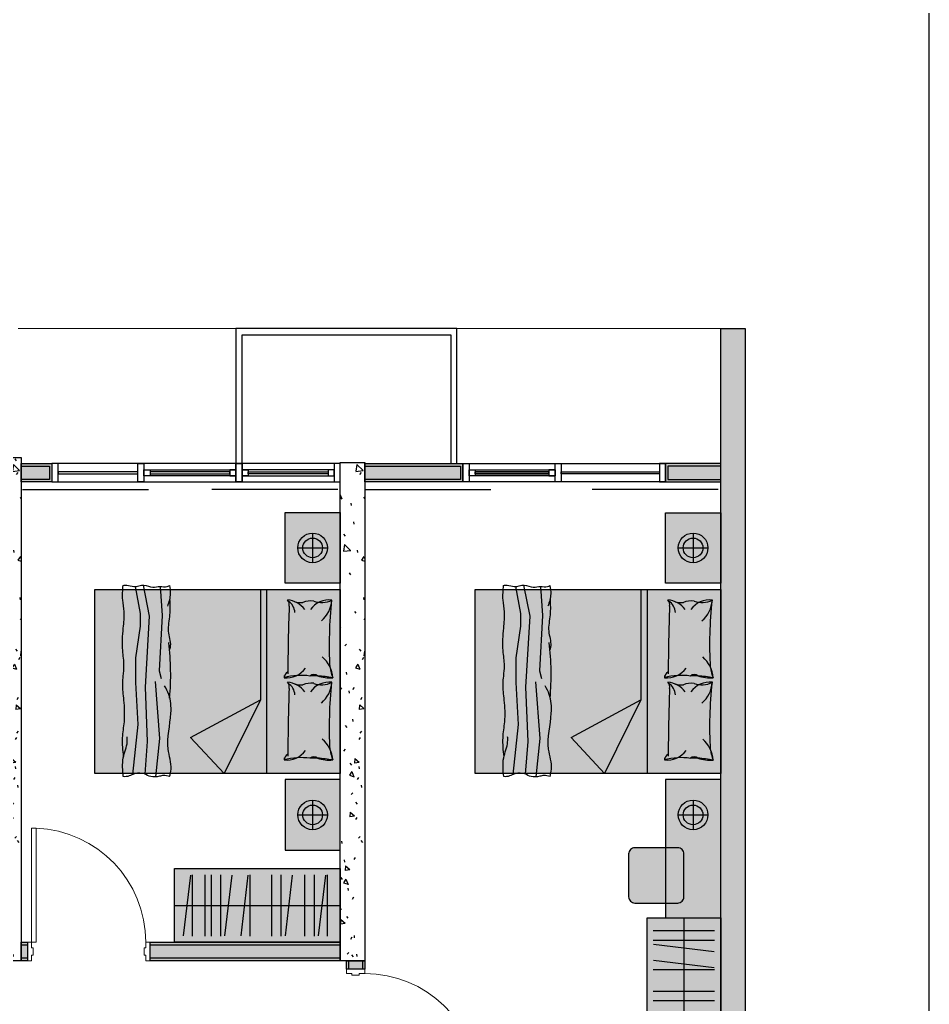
# Model space of a CAD drawing. Header units: millimetres. Extents: x 138979 to 257434, y 2210 to 57479.
# Drawn here: x 196729 to 204141, y 9512 to 17534 of the extents above; entities that cross this region are included whole.
import ezdxf

# ---------------------------------------------------------------- set-up
doc = ezdxf.new("R2010")
doc.units = ezdxf.units.MM
for name, color, linetype, lineweight in [('DOOR', 8, 'Continuous', 9), ('DOOR-CUT', 6, 'Continuous', 9), ('FLOOR', 6, 'Continuous', 9), ('WALL-RETCUT-1', 1, 'Continuous', 25)]:
    doc.layers.add(name, color=color, linetype=linetype, lineweight=lineweight)
for name, color, linetype in [('GAR-DOOR', 4, 'Continuous'), ('GAR-FFE', 1, 'Continuous'), ('GAR-WINDOW', 4, 'Continuous')]:
    doc.layers.add(name, color=color, linetype=linetype)
doc.linetypes.add('BATTING', pattern='A,0.00254,-2.54,[134,ltypeshp.shx,S=2.54,R=0,X=-2.54,Y=0],-5.08,[134,ltypeshp.shx,S=2.54,R=180,X=2.54,Y=0],-2.54', length=10.16254)

# ---------------------------------------------------------------- blocks, each defined once
blk = doc.blocks.new('A$Cc546654d')
at = {"layer": 'GAR-FFE', "extrusion": (0.022773, -0.026324, 0.999394)}
for p, q in [((0.2, 947.1, 5.6), (292.3, 1219.1, 6.1)), ((292.3, 1219.1, 6.1), (599.9, 649.8, -15.9)), ((599.9, 649.8, -15.9), (0.2, 947.1, 5.6)), ((1500, 649.8, -36.4), (599.9, 649.8, -15.9))]:
    blk.add_line(p, q, dxfattribs=at)
at = {"layer": 'GAR-FFE', "ltscale": 100000, "extrusion": (0.022773, -0.026324, 0.999394)}
blk.add_line((1500, 599.8, -37.7), (0, 599.8, -3.6), dxfattribs=at)
at = {"layer": 'GAR-FFE', "elevation": -3.6}
blk.add_lwpolyline([(1500, 0), (0, 0), (0, 2000), (1500, 2000)], close=True, dxfattribs=at)
at = {"layer": 'GAR-FFE', "extrusion": (0.022773, -0.026324, 0.999394)}
for points, elevation in [([(200, -65.1, -0.040806), (606.4, -435.8, -0.040806)], -25.2), ([(706.9, -503.4, -0.040806), (1113.4, -874.1, -0.040806)], -10)]:
    blk.add_lwpolyline(points, format="xyb", dxfattribs=dict(at, elevation=elevation))
for centre, radius, start, end in [((516, 132.1, -25.2), 194.1, 133.23035, 192.54922), ((-65.8, 481.9, -25.2), 494.9, 310.41323, 335.09602), ((343.3, 232.9, -25.2), 56.9, 350.57914, 45.64947), ((210.4, 100.2, -25.2), 244.6, 40.77866, 45.10742), ((-10668.5, -12462.6, -25.2), 16831.9, 47.06818, 48.94633), ((800.2, -43.5, -25.2), 122.1, 232.64595, 285.49233), ((707.1, -24.5, -25.2), 194.1, 265.69142, 314.8022), ((843.8, -101.9, -25.2), 60.2, 217.75009, 270.02126), ((1023, -306.2, -10), 194.1, 133.23035, 192.54922), ((441.2, 43.6, -10), 494.9, 310.41323, 335.09602), ((850.3, -205.4, -10), 56.9, 350.57914, 45.64947), ((717.4, -338.1, -10), 244.6, 40.77866, 45.10742), ((-10161.6, -12900.9, -10), 16831.9, 47.06818, 48.94633), ((1307.1, -481.8, -10), 122.1, 232.64595, 285.49233), ((1214.1, -462.8, -10), 194.1, 265.69142, 314.8022), ((1350.8, -540.2, -10), 60.2, 217.75009, 270.02126), ((893.6, -351.7, -25.2), 183.1, 122.89028, 143.89704), ((1400.6, -790, -10), 183.1, 122.89028, 143.89704), ((-1596.6, 1566, -25.2), 2358.6, 320.23268, 321.72978), ((210.7, 101.5, -25.2), 44.6, 276.94898, 4.64673), ((473.5, -294.4, -25.2), 194.1, 313.23035, 12.54922), ((585.9, -192.2, -25.2), 167.9, 311.58357, 342.10336), ((-1089.7, 1127.7, -10), 2358.6, 320.23268, 321.72978), ((717.6, -336.8, -10), 44.6, 276.94898, 4.64673), ((980.4, -732.7, -10), 194.1, 313.23035, 12.54922), ((1092.9, -630.5, -10), 167.9, 311.58357, 342.10336), ((372, -208.3, -25.2), 308, 120.42614, 143.81548), ((-925.5, 1226.6, -25.2), 1634.1, 309.93114, 314.31048), ((778.6, -474.4, -25.2), 176.5, 117.42206, 167.34668), ((879, -646.6, -10), 308, 120.42614, 143.81548), ((-418.5, 788.3, -10), 1634.1, 309.93114, 314.31048), ((1285.6, -912.7, -10), 176.5, 117.42206, 167.34668), ((270.2, 169.2, -25.2), 244.6, 233.13323, 278.70142), ((30.5, -305.8, -25.2), 294.4, 54.85336, 71.60247), ((779.1, -262.5, -25.2), 244.6, 179.53922, 225.10742), ((777.1, -269.1, -10), 244.6, 233.13323, 278.70142), ((537.5, -744.1, -10), 294.4, 54.85336, 71.60247), ((1286, -700.8, -10), 244.6, 179.53922, 225.10742)]:
    blk.add_arc(centre, radius, start, end, dxfattribs=at)
blk = doc.blocks.new('throwblanket1')
at = {"layer": 'GAR-FFE'}
for points in [[(161100.5, 30992.7), (161070.6, 30711.5), (161103.1, 30292.8)], [(161194.2, 29583.5), (161147.9, 29812.5), (161179.1, 30334.3), (161162.8, 30731.8), (161180.8, 30972.4)], [(161270.2, 30974.4), (161230.6, 30607.2), (161246.9, 30298.3), (161246.9, 30117.7), (161213, 29886), (161213, 29792.1), (161249.3, 29593.1)], [(161069.1, 29593.6), (161053.9, 29805.8), (161075.6, 30213.3), (161060.4, 30269.6)]]:
    blk.add_lwpolyline(points, dxfattribs=at)
blk.add_arc((162998.9, 30239.4), 2008, 175.018, 186.68133, dxfattribs=at)
blk.add_open_spline([(160998.5, 30990.6), (160994.2, 30972.7), (160978.1, 30905.8), (161034.3, 30750), (160981.6, 30568.5), (160990.2, 30404.9), (161023.2, 30343.6), (161035.6, 30323.3)], degree=3, knots=[0, 0, 0, 0, 54.790213, 204.340685, 469.628493, 608.302531, 678.940872, 678.940872, 678.940872, 678.940872], dxfattribs=at)
for points in [[(160998.5, 30990.6), (161044.6, 30982.2), (161073.6, 30987.9), (161137.7, 30990.6), (161184.3, 30971.1), (161251.7, 30968.2), (161276.4, 30976.9), (161317.7, 30990.6), (161339.5, 30990.6)], [(161339.5, 30990.6), (161339.5, 30853.6), (161310.2, 30734.2), (161310.2, 30697)], [(161337, 30842.4), (161344.4, 30706.4), (161331.6, 30587.6), (161334.9, 30428.6), (161343.7, 30305.9), (161339.5, 30252.5), (161334.1, 30176), (161343.7, 30064.1), (161339.5, 29899.1), (161333.3, 29778.4), (161343.7, 29693.1), (161340.5, 29585.6)], [(160998.5, 29687.1), (160998.5, 29801.7), (161008.4, 29922.8), (160993.9, 30029.4), (160998.5, 30055.9)], [(160999.1, 29586.6), (160993.8, 29646.8), (161014.5, 29738.9)], [(161340.5, 29585.6), (161314, 29584.2), (161262.3, 29593.6), (161188, 29583.5), (161122.1, 29597.6), (161068.8, 29593.6), (161017.9, 29594.2), (160999.1, 29586.6)]]:
    blk.add_spline(points, degree=3, dxfattribs=at)
blk = doc.blocks.new('Queen Bed')
at = {"layer": 'GAR-FFE', "true_color": 0xffffff}
h = blk.add_hatch(color=7, dxfattribs=at)
h.dxf.hatch_style = 1
h.paths.add_polyline_path([(63016.8, -43607.3), (65016.8, -43607.3), (65016.8, -45107.3), (63016.8, -45107.3)])
at = {"layer": 'GAR-FFE'}
blk.add_lwpolyline([(65016.8, -45107.3), (65016.8, -43607.3), (63016.8, -43607.3), (63016.8, -45107.3)], close=True, dxfattribs=at)
at = {"layer": 'GAR-FFE', "xscale": -1, "rotation": 90}
blk.add_blockref('A$Cc546654d', (65016.8, -43607.3, 3.6), dxfattribs=at)
at = {"layer": 'GAR-FFE', "xscale": -1.108729544521986, "yscale": 1.108729544521986, "zscale": 1.108729544521986}
blk.add_blockref('throwblanket1', (242130.3, -77942, 32.1), dxfattribs=at)
blk = doc.blocks.new('floor lamp')
at = {"layer": 'GAR-FFE'}
for p, q in [((103182, -185307), (103182, -185628)), ((103021, -185467), (103343, -185467))]:
    blk.add_line(p, q, dxfattribs=at)
for radius in [161, 107]:
    blk.add_circle((103182, -185467), radius, dxfattribs=at)
blk = doc.blocks.new('AM DSW-Single Leaf Timber Door - DSW _1000 X 2400_-2424461-L9 -  L33 _TYPICAL FLOOR LOW ZONE_ WIP')
at = {"layer": 'DOOR'}
blk.add_arc((465, 75.8), 930, 92.34015, 180.04945, dxfattribs=at)
at = {"layer": 'DOOR-CUT'}
for p, q in [((427, 1005), (427, 75)), ((465, 1005), (427, 1005)), ((465, 75), (465, 1005)), ((-465, 75), (-500, 75)), ((-500, 75), (-500, -75)), ((-465, 30), (-465, 75)), ((-453, 30), (-465, 30)), ((-453, -30), (-453, 30)), ((427, 75), (465, 75)), ((465, 30), (453, 30)), ((453, 30), (453, -30)), ((500, 75), (465, 75)), ((465, 75), (465, 30)), ((500, -75), (500, 75)), ((-500, -75), (-465, -75)), ((-465, -75), (-465, -30)), ((-465, -30), (-453, -30)), ((453, -30), (465, -30)), ((465, -30), (465, -75)), ((465, -75), (500, -75))]:
    blk.add_line(p, q, dxfattribs=at)
blk = doc.blocks.new('AM DSW-Single Leaf Timber Door - DSW _1000 X 2400_-2262930-L9 -  L33 _TYPICAL FLOOR LOW ZONE_ WIP')
at = {"layer": 'DOOR'}
blk.add_arc((465, -75.8), 930, 179.95055, 267.65985, dxfattribs=at)
at = {"layer": 'DOOR-CUT'}
for p, q in [((-500, 75), (-465, 75)), ((-500, -75), (-500, 75)), ((-465, 75), (-465, 30)), ((-465, 30), (-453, 30)), ((-453, 30), (-453, -30)), ((453, 30), (465, 30)), ((453, -30), (453, 30)), ((465, 75), (500, 75)), ((465, 30), (465, 75)), ((500, 75), (500, -75)), ((-465, -75), (-500, -75)), ((-453, -30), (-465, -30)), ((-465, -30), (-465, -75)), ((427, -75), (465, -75)), ((427, -1005), (427, -75)), ((465, -30), (453, -30)), ((465, -75), (465, -30)), ((465, -75), (465, -1005)), ((500, -75), (465, -75)), ((465, -1005), (427, -1005))]:
    blk.add_line(p, q, dxfattribs=at)
blk = doc.blocks.new('TYPE D2')
h = blk.add_hatch()
h.set_pattern_fill('FP_109', color=8, angle=230, style=0, pattern_type=2)
h.set_pattern_definition([(320, (246012.65, 14335.72), (-38.2536, -437.2423), [45.72, -502.92]), (265, (246012.65, 14335.7), (458.5367, 84.5828), [36.576, -402.336]), (10.451, (246009.46, 14299.3), (420.2802, -352.662), [38.856, -427.416]), (316.184, (246134.57, 14335.7), (-100.9033, -650.59), [68.58, -754.38]), (6.636, (246126.16, 14281.5), (593.8263, -569.766), [58.284, -641.124]), (261.184, (246134.6, 14335.7), (593.82, -569.7725), [54.864, -603.504]), (291, (246104.1, 14274.76), (-245.4366, -363.875), [45.72, -502.92]), (236, (246104.1, 14274.76), (442.0518, -148.3253), [36.576, -402.336]), (341.451, (246083.64, 14244.44), (196.6115, -512.201), [38.856, -427.416]), (307.5, (246012.65, 14335.72), (202.9318, -7.41278), [20.117, -377.342, 20.117, -792.175]), (307.5, (246012.65, 14335.72), (202.9318, -7.41278), [-417.576, -388.315, 20.117, -383.743]), (277.5, (246012.65, 14335.72), (240.43305, -160.36715), [20.117, -212.75, 20.117, -522.122]), (277.5, (246012.65, 14335.72), (240.43305, -160.36715), [-252.984, -368.198, 20.117, -133.807]), (237.5, (246012.65, 14471.66), (-13.7491, -325.41783), [20.117, -132.283, 20.117, -1086.307]), (237.5, (246012.65, 14471.66), (-13.7491, -325.41783), [-172.517, -455.371, 20.117, -610.819]), (227.5, (246012.65, 14532.62), (61.0244, -355.51), [20.117, -178.003, 20.117, -743.712]), (227.5, (246012.65, 14532.62), (61.0244, -355.51), [-218.237, -295.656, 20.117, -427.939])])
h.paths.add_polyline_path([(188841.2, -26415.8), (189041.2, -26415.8), (189041.2, -35890.8), (188841.2, -35890.8), (188841.2, -26525.8)])
h = blk.add_hatch()
h.set_pattern_fill('FP_109', color=8, angle=230, style=0, pattern_type=2)
h.set_pattern_definition([(320, (247863.7, 19238.22), (-38.2536, -437.2423), [45.72, -502.92]), (265, (247863.7, 19238.2), (458.5367, 84.5828), [36.576, -402.336]), (10.451, (247860.5, 19201.8), (420.2802, -352.662), [38.856, -427.416]), (316.184, (247985.6, 19238.2), (-100.9033, -650.59), [68.58, -754.38]), (6.636, (247977.2, 19184), (593.8263, -569.766), [58.284, -641.124]), (261.184, (247985.6, 19238.2), (593.82, -569.7725), [54.864, -603.504]), (291, (247955.15, 19177.26), (-245.4366, -363.875), [45.72, -502.92]), (236, (247955.15, 19177.26), (442.0518, -148.3253), [36.576, -402.336]), (341.451, (247934.7, 19146.94), (196.6115, -512.201), [38.856, -427.416]), (307.5, (247863.7, 19238.22), (202.9318, -7.41278), [20.117, -377.342, 20.117, -792.175]), (307.5, (247863.7, 19238.22), (202.9318, -7.41278), [-417.576, -388.315, 20.117, -383.743]), (277.5, (247863.7, 19238.22), (240.43305, -160.36715), [20.117, -212.75, 20.117, -522.122]), (277.5, (247863.7, 19238.22), (240.43305, -160.36715), [-252.984, -368.198, 20.117, -133.807]), (237.5, (247863.7, 19374.16), (-13.7491, -325.41783), [20.117, -132.283, 20.117, -1086.307]), (237.5, (247863.7, 19374.16), (-13.7491, -325.41783), [-172.517, -455.371, 20.117, -610.819]), (227.5, (247863.7, 19435.12), (61.0244, -355.51), [20.117, -178.003, 20.117, -743.712]), (227.5, (247863.7, 19435.12), (61.0244, -355.51), [-218.237, -295.656, 20.117, -427.939])])
h.paths.add_polyline_path([(183141.2, -27466.5), (182941.2, -27466.5), (182941.2, -31565.8), (183141.2, -31565.8)])
h = blk.add_hatch()
h.set_pattern_fill('FP_109', color=8, angle=230, style=0, pattern_type=2)
h.set_pattern_definition([(320, (250663.7, 19238.22), (-38.2536, -437.2423), [45.72, -502.92]), (265, (250663.7, 19238.2), (458.5367, 84.5828), [36.576, -402.336]), (10.451, (250660.5, 19201.8), (420.2802, -352.662), [38.856, -427.416]), (316.184, (250785.6, 19238.2), (-100.9033, -650.59), [68.58, -754.38]), (6.636, (250777.2, 19184), (593.8263, -569.766), [58.284, -641.124]), (261.184, (250785.6, 19238.2), (593.82, -569.7725), [54.864, -603.504]), (291, (250755.15, 19177.26), (-245.4366, -363.875), [45.72, -502.92]), (236, (250755.15, 19177.26), (442.0518, -148.3253), [36.576, -402.336]), (341.451, (250734.7, 19146.94), (196.6115, -512.201), [38.856, -427.416]), (307.5, (250663.7, 19238.22), (202.9318, -7.41278), [20.117, -377.342, 20.117, -792.175]), (307.5, (250663.7, 19238.22), (202.9318, -7.41278), [-417.576, -388.315, 20.117, -383.743]), (277.5, (250663.7, 19238.22), (240.43305, -160.36715), [20.117, -212.75, 20.117, -522.122]), (277.5, (250663.7, 19238.22), (240.43305, -160.36715), [-252.984, -368.198, 20.117, -133.807]), (237.5, (250663.7, 19374.16), (-13.7491, -325.41783), [20.117, -132.283, 20.117, -1086.307]), (237.5, (250663.7, 19374.16), (-13.7491, -325.41783), [-172.517, -455.371, 20.117, -610.819]), (227.5, (250663.7, 19435.12), (61.0244, -355.51), [20.117, -178.003, 20.117, -743.712]), (227.5, (250663.7, 19435.12), (61.0244, -355.51), [-218.237, -295.656, 20.117, -427.939])])
h.paths.add_polyline_path([(185941.2, -27508.3), (185741.2, -27508.3), (185741.2, -31565.8), (185941.2, -31565.8)])
h = blk.add_hatch(color=9)
h.dxf.hatch_style = 1
h.paths.add_polyline_path([(183141.2, -27535.8), (183371.2, -27535.8), (183371.2, -27645.8), (183141.2, -27645.8)], flags=17)
h.paths.add_polyline_path([(183141.2, -27515.8), (183391.2, -27515.8), (183391.2, -27665.8), (183141.2, -27665.8), (183141.2, -27645.8), (183371.2, -27645.8), (183371.2, -27535.8), (183141.2, -27535.8)])
h = blk.add_hatch(color=9)
h.dxf.hatch_style = 1
h.paths.add_polyline_path([(185941.2, -27535.8), (186721.2, -27535.8), (186721.2, -27645.8), (185941.2, -27645.8)], flags=17)
h.paths.add_polyline_path([(185941.2, -27515.8), (186741.2, -27515.8), (186741.2, -27665.8), (185941.2, -27665.8), (185941.2, -27645.8), (186721.2, -27645.8), (186721.2, -27535.8), (185941.2, -27535.8)])
h = blk.add_hatch(color=9)
h.dxf.hatch_style = 1
h.paths.add_polyline_path([(188841.2, -27535.8), (188411.2, -27535.8), (188411.2, -27645.8), (188841.2, -27645.8)], flags=17)
h.paths.add_polyline_path([(188841.2, -27515.8), (188391.2, -27515.8), (188391.2, -27665.8), (188841.2, -27665.8), (188841.2, -27645.8), (188411.2, -27645.8), (188411.2, -27535.8), (188841.2, -27535.8)])
h = blk.add_hatch(color=9)
h.dxf.hatch_style = 1
h.paths.add_polyline_path([(183141.2, -31415.8), (183191.2, -31415.8), (183191.2, -31565.8), (183141.2, -31565.8)])
h = blk.add_hatch(color=9)
h.dxf.hatch_style = 1
h.paths.add_polyline_path([(184191.2, -31415.8), (185741.2, -31415.8), (185741.2, -31565.8), (184191.2, -31565.8)])
h = blk.add_hatch(color=9)
h.dxf.hatch_style = 1
h.paths.add_polyline_path([(185941.2, -31565.8), (185941.2, -31635.8), (185791.2, -31635.8), (185791.2, -31565.8)])
at = {"layer": 'FLOOR'}
for p, q in [((184891.3, -26415.8), (183116.2, -26415.8)), ((188841.2, -26415.8), (186691.2, -26415.8))]:
    blk.add_line(p, q, dxfattribs=at)
at = {"layer": 'GAR-DOOR'}
for points in [[(185741.2, -27515.8), (183391.2, -27515.8), (183391.2, -27665.8), (185741.2, -27665.8)], [(186741.2, -27515.8), (188391.2, -27515.8), (188391.2, -27665.8), (186741.2, -27665.8)]]:
    blk.add_lwpolyline(points, close=True, dxfattribs=at)
at = {"layer": 'GAR-WINDOW'}
for points in [[(183441.2, -27515.8), (183391.2, -27515.8), (183391.2, -27665.8), (183441.2, -27665.8)], [(183441.2, -27598.8), (184091.2, -27598.8), (184091.2, -27582.8), (183441.2, -27582.8)], [(184091.2, -27515.8), (184141.2, -27515.8), (184141.2, -27665.8), (184091.2, -27665.8)], [(184141.2, -27615.8), (184141.2, -27565.8), (184891.2, -27565.8), (184891.2, -27615.8)], [(184191.2, -27615.8), (184141.2, -27615.8), (184141.2, -27565.8), (184191.2, -27565.8)], [(184191.2, -27598.8), (184841.2, -27598.8), (184841.2, -27582.8), (184191.2, -27582.8)], [(184841.2, -27615.8), (184891.2, -27615.8), (184891.2, -27565.8), (184841.2, -27565.8)], [(184891.2, -27515.8), (184941.2, -27515.8), (184941.2, -27665.8), (184891.2, -27665.8)], [(184941.2, -27515.8), (184891.2, -27515.8), (184891.2, -27665.8), (184941.2, -27665.8)], [(185691.2, -27615.8), (185691.2, -27565.8), (184941.2, -27565.8), (184941.2, -27615.8)], [(184991.2, -27615.8), (184941.2, -27615.8), (184941.2, -27565.8), (184991.2, -27565.8)], [(185641.2, -27598.8), (184991.2, -27598.8), (184991.2, -27582.8), (185641.2, -27582.8)], [(185641.2, -27615.8), (185691.2, -27615.8), (185691.2, -27565.8), (185641.2, -27565.8)], [(185741.2, -27515.8), (185691.2, -27515.8), (185691.2, -27665.8), (185741.2, -27665.8)], [(186741.2, -27515.8), (186791.2, -27515.8), (186791.2, -27665.8), (186741.2, -27665.8)], [(186791.2, -27615.8), (186791.2, -27565.8), (187491.2, -27565.8), (187491.2, -27615.8)], [(186841.2, -27615.8), (186791.2, -27615.8), (186791.2, -27565.8), (186841.2, -27565.8)], [(187441.2, -27598.8), (186841.2, -27598.8), (186841.2, -27582.8), (187441.2, -27582.8)], [(186841.2, -27598.8), (187441.2, -27598.8), (187441.2, -27582.8), (186841.2, -27582.8)], [(187441.2, -27615.8), (187491.2, -27615.8), (187491.2, -27565.8), (187441.2, -27565.8)], [(187491.2, -27515.8), (187541.2, -27515.8), (187541.2, -27665.8), (187491.2, -27665.8)], [(188341.2, -27598.8), (187541.2, -27598.8), (187541.2, -27582.8), (188341.2, -27582.8)], [(188391.2, -27515.8), (188341.2, -27515.8), (188341.2, -27665.8), (188391.2, -27665.8)]]:
    blk.add_lwpolyline(points, close=True, dxfattribs=at)
at = {"layer": 'WALL-RETCUT-1'}
for points in [[(186691.2, -26415.7), (184891.2, -26415.7), (184891.2, -27515.8), (184941.2, -27515.8), (184941.2, -26465.7), (186641.2, -26465.7), (186641.2, -27515.7), (186691.2, -27515.7)], [(189041.2, -35890.8), (188841.2, -35890.8), (188841.2, -26415.8), (189041.2, -26415.8)], [(182941.2, -27466.5), (183141.2, -27466.5), (183141.2, -31565.8), (182941.2, -31565.8)], [(185741.2, -27508.3), (185941.2, -27508.3), (185941.2, -31565.8), (185741.2, -31565.8)], [(183141.2, -27515.8), (183391.2, -27515.8), (183391.2, -27665.8), (183141.2, -27665.8)], [(183141.2, -27535.8), (183371.2, -27535.8), (183371.2, -27645.8), (183141.2, -27645.8)], [(185941.2, -27515.8), (186741.2, -27515.8), (186741.2, -27665.8), (185941.2, -27665.8)], [(185941.2, -27535.8), (186721.2, -27535.8), (186721.2, -27645.8), (185941.2, -27645.8)], [(188841.2, -27515.8), (188391.2, -27515.8), (188391.2, -27665.8), (188841.2, -27665.8)], [(188841.2, -27535.8), (188411.2, -27535.8), (188411.2, -27645.8), (188841.2, -27645.8)], [(183191.2, -31415.8), (183191.2, -31565.8), (183141.2, -31565.8), (183141.2, -31415.8)], [(183191.2, -31435.8), (183191.2, -31545.8), (183141.2, -31545.8), (183141.2, -31435.8)], [(185741.2, -31415.8), (185741.2, -31565.8), (184191.2, -31565.8), (184191.2, -31415.8)], [(185741.2, -31435.8), (185741.2, -31545.8), (184191.2, -31545.8), (184191.2, -31435.8)], [(185941.2, -31635.8), (185791.2, -31635.8), (185791.2, -31565.8), (185941.2, -31565.8)], [(185921.2, -31635.8), (185811.2, -31635.8), (185811.2, -31565.8), (185921.2, -31565.8)]]:
    blk.add_lwpolyline(points, close=True, dxfattribs=at)
at = {"layer": 'DOOR'}
for name, p, rotation in [('AM DSW-Single Leaf Timber Door - DSW _1000 X 2400_-2262930-L9 -  L33 _TYPICAL FLOOR LOW ZONE_ WIP', (183691.2, -31490.8), 180), ('AM DSW-Single Leaf Timber Door - DSW _1000 X 2400_-2424461-L9 -  L33 _TYPICAL FLOOR LOW ZONE_ WIP', (185866.2, -32135.8), 270)]:
    blk.add_blockref(name, p, dxfattribs=dict(at, rotation=rotation))

msp = doc.modelspace()

# ---------------------------------------------------------------- hatches: boundary and pattern name
at = {"layer": 'GAR-FFE', "true_color": 0xffffff}
h = msp.add_hatch(color=7, dxfattribs=at)
h.dxf.hatch_style = 1
h.paths.add_polyline_path([(199341.2, 13517.4), (199341.2, 12942.4), (198891.2, 12942.4), (198891.2, 13517.4)])
h = msp.add_hatch(color=7, dxfattribs=at)
h.dxf.hatch_style = 1
h.paths.add_polyline_path([(202441.2, 13517.3), (202441.2, 12942.3), (201991.2, 12942.3), (201991.2, 13517.3)])
h = msp.add_hatch(color=7, dxfattribs=at)
h.dxf.hatch_style = 1
h.paths.add_polyline_path([(199341.2, 10767.4), (199341.2, 11342.4), (198891.2, 11342.4), (198891.2, 10767.4)])
h = msp.add_hatch(color=7, dxfattribs=at)
h.dxf.hatch_style = 1
h.paths.add_polyline_path([(202441.2, 10217.3), (202441.2, 11342.3), (201991.2, 11342.3), (201991.2, 10217.3)])
h = msp.add_hatch(color=7, dxfattribs=at)
h.dxf.hatch_style = 1
h.paths.add_polyline_path([(201691.2, 10737.2), (201691.2, 10387.2, 0.414214), (201741.2, 10337.2), (202091.2, 10337.2, 0.414214), (202141.2, 10387.2), (202141.2, 10737.2, 0.414214), (202091.2, 10787.2), (201741.2, 10787.2, 0.414214)])
h = msp.add_hatch(color=7, dxfattribs=at)
h.dxf.hatch_style = 1
h.paths.add_polyline_path([(197991.2, 10617.3), (197991.2, 10017.3), (199341.2, 10017.3), (199341.2, 10617.3)])
h = msp.add_hatch(color=7, dxfattribs=at)
h.dxf.hatch_style = 1
h.paths.add_polyline_path([(202441.2, 10217.3), (201841.2, 10217.3), (201841.2, 8717.3), (202441.2, 8717.3)])

# ---------------------------------------------------------------- linework, layer by layer
at = {"layer": 'Defpoints'}
msp.add_lwpolyline([(190541.2, 2757.1), (204141.2, 2757.1), (204141.2, 17607.1), (190541.2, 17607.1)], close=True, dxfattribs=at)
at = {"layer": 'GAR-FFE', "extrusion": (-0.009547, -0.076096, 0.997055)}
for p, q in [((198064.4, 10069.8), (198123.4, 10564.8)), ((198400.6, 10069.8), (198459.6, 10564.8)), ((198532.8, 10069.8), (198591.7, 10564.8)), ((198893.6, 10069.8), (198952.5, 10564.8)), ((199163.2, 10069.8), (199222.2, 10564.8))]:
    msp.add_line(p, q, dxfattribs=at)
at = {"layer": 'GAR-FFE', "extrusion": (-0.000477816, -0.076691, 0.997055)}
for p, q in [((198138, 10068), (198138, 10566.5)), ((198239.3, 10068), (198239.3, 10566.5)), ((198290.5, 10068), (198290.5, 10566.5)), ((198367.3, 10068), (198367.3, 10566.5)), ((198606.4, 10068), (198606.4, 10566.5)), ((198783.5, 10068), (198783.5, 10566.5)), ((198860.3, 10068), (198860.3, 10566.5)), ((199053.1, 10068), (199053.1, 10566.5)), ((199129.9, 10068), (199130, 10566.5)), ((199236.8, 10068), (199236.8, 10566.5))]:
    msp.add_line(p, q, dxfattribs=at)
at = {"layer": 'GAR-FFE'}
for p, q in [((197991.2, 10317.3), (199341.2, 10317.3)), ((202141.2, 10217.3), (202141.2, 8717.3))]:
    msp.add_line(p, q, dxfattribs=at)
at = {"layer": 'GAR-FFE', "extrusion": (-0.076691, 0.000477816, 0.997055)}
for p, q in [((201891.9, 10112.6), (202390.5, 10112.5)), ((201891.9, 10035.7), (202390.5, 10035.7)), ((201891.9, 9796.7), (202390.5, 9796.7)), ((201891.9, 9619.6), (202390.5, 9619.6)), ((201891.9, 9542.8), (202390.5, 9542.8))]:
    msp.add_line(p, q, dxfattribs=at)
at = {"layer": 'GAR-FFE', "extrusion": (-0.076096, 0.009547, 0.997055)}
for p, q in [((201893.7, 10002.5), (202388.7, 9943.5)), ((201893.7, 9870.3), (202388.7, 9811.3))]:
    msp.add_line(p, q, dxfattribs=at)
at = {"layer": 'GAR-FFE', "linetype": 'BATTING', "ltscale": 5}
for points in [[(196751.2, 13704.9), (197777.2, 13704.9)], [(199320.7, 13704.9), (198294.7, 13704.9)], [(199541.2, 13704.8), (200567.2, 13704.8)], [(202420.7, 13704.8), (201394.7, 13704.8)]]:
    msp.add_lwpolyline(points, dxfattribs=at)
at = {"layer": 'GAR-FFE'}
for points in [[(198891.2, 12942.4), (198891.2, 13517.4), (199341.2, 13517.4), (199341.2, 12942.4)], [(201991.2, 12942.3), (201991.2, 13517.3), (202441.2, 13517.3), (202441.2, 12942.3)], [(198891.2, 11342.4), (198891.2, 10767.4), (199341.2, 10767.4), (199341.2, 11342.4)], [(201991.2, 11342.3), (201991.2, 10217.3), (202441.2, 10217.3), (202441.2, 11342.3)], [(197991.2, 10017.3), (197991.2, 10617.3), (199341.2, 10617.3), (199341.2, 10017.3)], [(201841.2, 10217.3), (202441.2, 10217.3), (202441.2, 8717.3), (201841.2, 8717.3)]]:
    msp.add_lwpolyline(points, close=True, dxfattribs=at)
msp.add_lwpolyline([(201691.2, 10737.2), (201691.2, 10387.2, 0.414214), (201741.2, 10337.2), (202091.2, 10337.2, 0.414214), (202141.2, 10387.2), (202141.2, 10737.2, 0.414214), (202091.2, 10787.2), (201741.2, 10787.2, 0.414214)], format="xyb", close=True, dxfattribs=at)

# ---------------------------------------------------------------- block references
at = {"layer": 'GAR-DOOR'}
msp.add_blockref('TYPE D2', (13600, 41433), dxfattribs=at)
at = {"layer": 'GAR-FFE', "xscale": 0.75, "yscale": 0.75, "zscale": 0.75}
for p in [(121729.4, 152330.5), (124829.4, 152330.4), (121729.4, 150155.5), (124829.4, 150155.4)]:
    msp.add_blockref('floor lamp', p, dxfattribs=at)
at = {"layer": 'GAR-FFE', "xscale": -1, "rotation": 180}
for p in [(134324.3, -32214.9), (137424.3, -32215)]:
    msp.add_blockref('Queen Bed', p, dxfattribs=at)

doc.saveas('drawing.dxf')
